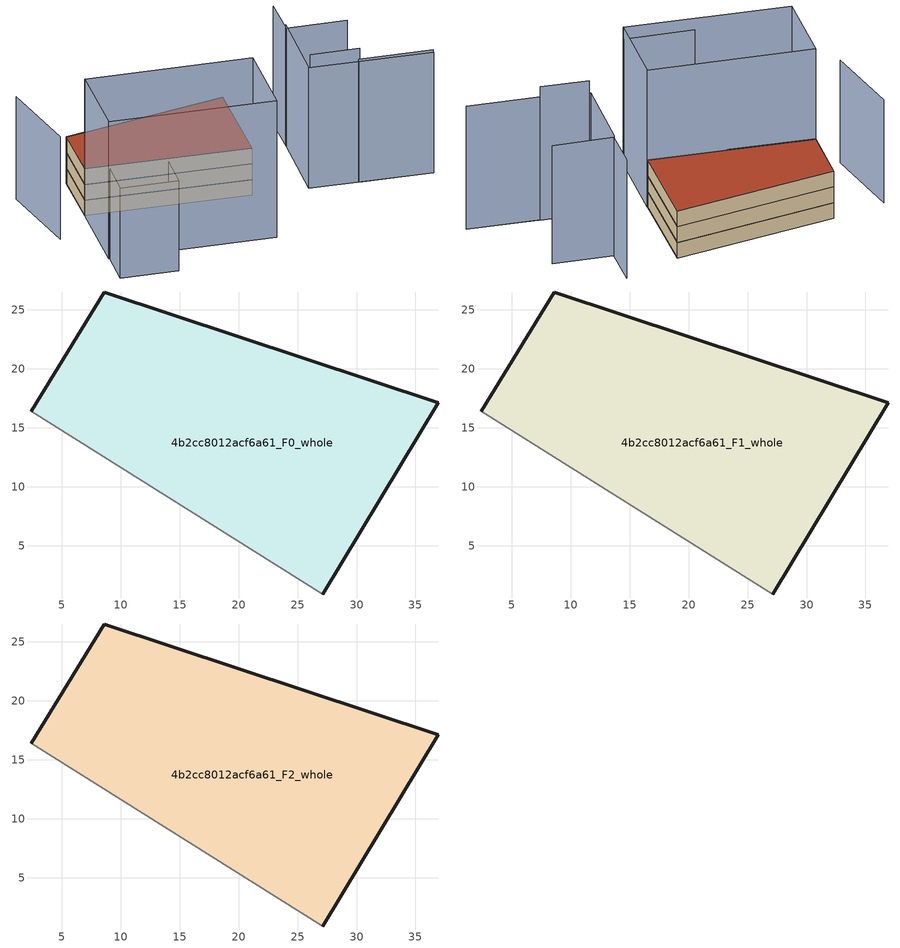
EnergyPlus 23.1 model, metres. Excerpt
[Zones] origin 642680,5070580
4b2cc8012acf6a61_F0_whole
 floor ground (EU_floor_Construction): 27.12,0.89 36.93,17.11 8.61,26.52 2.41,16.42 z0
 wall outside (EU_wall_Construction): 2.41,16.42 8.61,26.52 36.93,17.11 27.12,0.89 z0:3
 wall adiabatic (EU_wall_Construction): 27.12,0.89 2.41,16.42 z0:3
4b2cc8012acf6a61_F1_whole
 floor to 4b2cc8012acf6a61_F0_whole (EU_floor_Construction): 27.12,0.89 36.93,17.11 8.61,26.52 2.4,16.42 z3
 wall outside (EU_wall_Construction): 2.41,16.42 8.61,26.52 36.93,17.11 27.12,0.89 z3:6
 wall adiabatic (EU_wall_Construction): 27.12,0.89 2.41,16.42 z3:6
4b2cc8012acf6a61_F2_whole
 floor to 4b2cc8012acf6a61_F1_whole (EU_floor_Construction): 27.12,0.89 36.93,17.11 8.61,26.52 2.4,16.42 z6
 wall outside (EU_wall_Construction): 2.41,16.42 8.61,26.52 36.93,17.11 27.12,0.89 z6:9
 wall adiabatic (EU_wall_Construction): 27.12,0.89 2.41,16.42 z6:9
 roof outside (EU_roof_Construction): 36.93,17.11 27.12,0.89 2.41,16.42 8.61,26.52 z9
shading: 42.83,-8.91 53.9,-15.71 z0:23.5; 35.72,-4.41 43.05,-8.88 z0:25.5; 8.53,-5.76 19.12,-12.19 z0:24; 53.83,-15.82 35.47,-4.3 / 35.47,-4.3 43.82,9.01 z0:23.1; 19.05,-12.3 -5.84,3.09 / -5.84,3.09 2.41,16.41 / 2.41,16.41 27.29,1.03 / 27.29,1.03 19.05,-12.3 z0:26.2; -5.7,3.01 2.97,-2.34 / 2.97,-2.34 -0.77,-8.42 / -0.77,-8.42 -9.45,-3.07 / -9.45,-3.07 -5.7,3.01 z0:17.2; 52.84,3.19 43.66,8.7 / 43.66,8.7 47.86,15.71 z0:22.6; -1.23,28.8 -6.38,13.78 z0:19.6
[Building]
EU S2 Campaign: North Axis=0; Terrain=City; Solar Distribution=FullExterior
[Site:Location]
Lyon-Bron: Latitude=45.75; Longitude=5; Time Zone=1; Elevation=198
[SizingPeriod:WeatherFileDays]
AnnualSizingPeriod: Begin Month=1; Begin Day of Month=1; End Month=12; End Day of Month=31; Day of Week for Start Day=Monday; Use Weather File Daylight Saving Period=No; Use Weather File Rain and Snow Indicators=No
[MATERIAL]
EU_InternalMass_Material: Roughness=MediumRough; Thickness=0.1; Conductivity=1; Density=1800; Specific Heat=900; Thermal Absorptance=0.9; Solar Absorptance=0.7; Visible Absorptance=0.7
[MATERIAL:NOMASS] Roughness=MediumRough; Thermal Absorptance=0.9; Solar Absorptance=0.7; Visible Absorptance=0.7
Name | Thermal Resistance
EU_wall_NoMass | 0.87146
EU_roof_NoMass | 0.842276
EU_floor_NoMass | 0.496999
[CONSTRUCTION]
EU_wall_Construction: EU_wall_NoMass
EU_roof_Construction: EU_roof_NoMass
EU_floor_Construction: EU_floor_NoMass
EU_InternalMass_Construction: EU_InternalMass_Material
[ZONE] Type=1; Multiplier=1; Ceiling Height=autocalculate; Volume=1346.21; Floor Area=autocalculate; Part of Total Floor Area=Yes
4b2cc8012acf6a61_F0_whole; 4b2cc8012acf6a61_F1_whole; 4b2cc8012acf6a61_F2_whole
[INTERNALMASS] Construction=EU_InternalMass_Construction; Surface Area=448.738
Name | Zone or ZoneList
4b2cc8012acf6a61_F0_whole_EU_InternalMass | 4b2cc8012acf6a61_F0_whole
4b2cc8012acf6a61_F1_whole_EU_InternalMass | 4b2cc8012acf6a61_F1_whole
4b2cc8012acf6a61_F2_whole_EU_InternalMass | 4b2cc8012acf6a61_F2_whole
[OTHEREQUIPMENT] Fuel Type=Electricity; Design Level Calculation Method=Watts/Area; Power per Zone Floor Area=1; Fraction Latent=0; Fraction Radiant=0; Fraction Lost=0; Carbon Dioxide Generation Rate=0; EndUse Subcategory=EU_Step8_InternalGains
Name | Zone or ZoneList or Space or SpaceList | Schedule
EU_Step8_InternalGain_4b2cc8012acf6a61_F0_whole_f000 | 4b2cc8012acf6a61_F0_whole | EU_Step8_GainSchedule_4b2cc8012acf6a61_F0_whole_f000
EU_Step8_InternalGain_4b2cc8012acf6a61_F1_whole_f000 | 4b2cc8012acf6a61_F1_whole | EU_Step8_GainSchedule_4b2cc8012acf6a61_F1_whole_f000
EU_Step8_InternalGain_4b2cc8012acf6a61_F2_whole_f000 | 4b2cc8012acf6a61_F2_whole | EU_Step8_GainSchedule_4b2cc8012acf6a61_F2_whole_f000
[ZONEVENTILATION:DESIGNFLOWRATE] Schedule=EU_AlwaysOn; Design Flow Rate Calculation Method=AirChanges/Hour; Air Changes per Hour=0.425; Ventilation Type=Natural; Fan Pressure Rise=0; Fan Total Efficiency=1; Constant Term Coefficient=1; Temperature Term Coefficient=0; Velocity Term Coefficient=0; Velocity Squared Term Coefficient=0; Minimum Indoor Temperature=-100; Maximum Indoor Temperature=100; Delta Temperature=-100; Minimum Outdoor Temperature=-100; Maximum Outdoor Temperature=100; Maximum Wind Speed=40
Name | Zone or ZoneList or Space or SpaceList
EU_ConstantAir_4b2cc8012acf6a61_F0_whole | 4b2cc8012acf6a61_F0_whole
EU_ConstantAir_4b2cc8012acf6a61_F1_whole | 4b2cc8012acf6a61_F1_whole
EU_ConstantAir_4b2cc8012acf6a61_F2_whole | 4b2cc8012acf6a61_F2_whole
[HVACTEMPLATE:THERMOSTAT] Constant Heating Setpoint=20; Constant Cooling Setpoint=50
EU_HeatOnly_4b2cc8012acf6a61_F0_whole; EU_HeatOnly_4b2cc8012acf6a61_F1_whole; EU_HeatOnly_4b2cc8012acf6a61_F2_whole
[HVACTEMPLATE:ZONE:IDEALLOADSAIRSYSTEM] System Availability Schedule=EU_AlwaysOn; Maximum Heating Supply Air Temperature=50; Minimum Cooling Supply Air Temperature=13; Maximum Heating Supply Air Humidity Ratio=0.0156; Minimum Cooling Supply Air Humidity Ratio=0.0077; Heating Limit=NoLimit; Cooling Limit=NoLimit; Heating Availability Schedule=EU_AlwaysOn; Cooling Availability Schedule=EU_CoolingOff; Dehumidification Control Type=ConstantSensibleHeatRatio; Cooling Sensible Heat Ratio=0.7; Dehumidification Setpoint=60; Humidification Control Type=None; Humidification Setpoint=30; Outdoor Air Method=None; Outdoor Air Flow Rate per Person=0.00944; Outdoor Air Flow Rate per Zone Floor Area=0; Outdoor Air Flow Rate per Zone=0; Demand Controlled Ventilation Type=None; Outdoor Air Economizer Type=NoEconomizer; Heat Recovery Type=None; Sensible Heat Recovery Effectiveness=0.7; Latent Heat Recovery Effectiveness=0.65
Name | Template Thermostat
4b2cc8012acf6a61_F0_whole | EU_HeatOnly_4b2cc8012acf6a61_F0_whole
4b2cc8012acf6a61_F1_whole | EU_HeatOnly_4b2cc8012acf6a61_F1_whole
4b2cc8012acf6a61_F2_whole | EU_HeatOnly_4b2cc8012acf6a61_F2_whole
[SIZING:ZONE] Zone Cooling Design Supply Air Temperature Input Method=SupplyAirTemperature; Zone Cooling Design Supply Air Temperature=13; Zone Heating Design Supply Air Temperature Input Method=SupplyAirTemperature; Zone Heating Design Supply Air Temperature=50; Zone Cooling Design Supply Air Humidity Ratio=0.008; Zone Heating Design Supply Air Humidity Ratio=0.008; Cooling Design Air Flow Method=DesignDay; Cooling Design Air Flow Rate=0; Cooling Minimum Air Flow per Zone Floor Area=0.000762; Cooling Minimum Air Flow=0; Cooling Minimum Air Flow Fraction=0.2; Heating Design Air Flow Method=DesignDay; Heating Design Air Flow Rate=0; Heating Maximum Air Flow per Zone Floor Area=0.002032; Heating Maximum Air Flow=0.141576; Heating Maximum Air Flow Fraction=0.3; Account for Dedicated Outdoor Air System=No; Dedicated Outdoor Air System Control Strategy=NeutralSupplyAir; Dedicated Outdoor Air Low Setpoint Temperature for Design=autosize; Dedicated Outdoor Air High Setpoint Temperature for Design=autosize; Zone Load Sizing Method=Sensible Load Only No Latent Load; Zone Latent Cooling Design Supply Air Humidity Ratio Input Method=HumidityRatioDifference; Zone Cooling Design Supply Air Humidity Ratio Difference=0.005; Zone Latent Heating Design Supply Air Humidity Ratio Input Method=HumidityRatioDifference; Zone Humidification Design Supply Air Humidity Ratio Difference=0.005
4b2cc8012acf6a61_F0_whole; 4b2cc8012acf6a61_F1_whole; 4b2cc8012acf6a61_F2_whole
[SCHEDULE:CONSTANT]
Name | Hourly Value
EU_AlwaysOn | 1
EU_CoolingOff | 0
[SCHEDULE:FILE] Column Number=1; Rows to Skip at Top=0; Number of Hours of Data=8760; Column Separator=Comma; Interpolate to Timestep=No; Minutes per Item=60; Adjust Schedule for Daylight Savings=Yes
Name | File
EU_Step8_GainSchedule_4b2cc8012acf6a61_F0_whole_f000 | ../../schedules/4b2cc8012acf6a61/4b2cc8012acf6a61_F0_whole_f000_gain.csv
EU_Step8_GainSchedule_4b2cc8012acf6a61_F1_whole_f000 | ../../schedules/4b2cc8012acf6a61/4b2cc8012acf6a61_F1_whole_f000_gain.csv
EU_Step8_GainSchedule_4b2cc8012acf6a61_F2_whole_f000 | ../../schedules/4b2cc8012acf6a61/4b2cc8012acf6a61_F2_whole_f000_gain.csv
